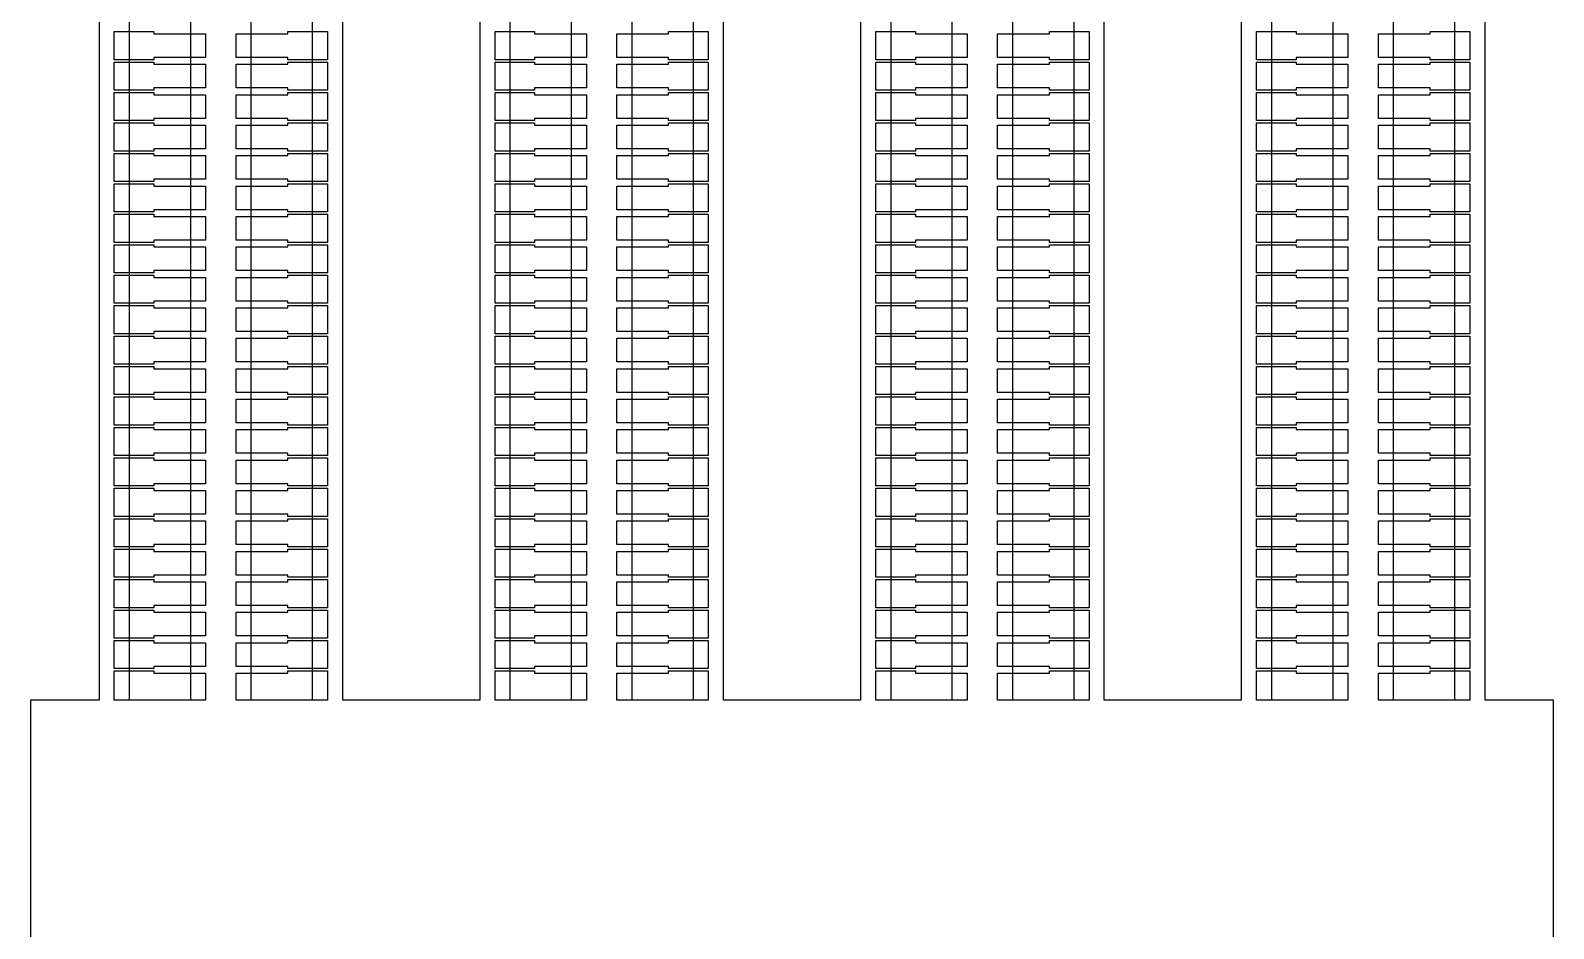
# Model space of a CAD drawing. Extents: x -38350 to 38650, y -35000 to 36000.
# Drawn here: x 30000 to 31000, y -1150 to -560 of the extents above; entities that cross this region are included whole.
import ezdxf

# ---------------------------------------------------------------- set-up
doc = ezdxf.new("R2010")
doc.units = 0
doc.header["$MEASUREMENT"] = 0
doc.layers.add('Layer1', color=10, linetype='Continuous')

msp = doc.modelspace()

# ---------------------------------------------------------------- linework, layer by layer
for p, q in [((30045, -19), (30045, -1000)), ((30205, -1000), (30205, -19)), ((30295, -19), (30295, -1000)), ((30455, -1000), (30455, -19)), ((30545, -19), (30545, -1000)), ((30705, -1000), (30705, -19)), ((30795, -19), (30795, -1000)), ((30955, -1000), (30955, -19)), ((30055, -579.25), (30055, -560.75)), ((30055, -560.75), (30081, -560.75)), ((30081, -560.75), (30081, -562.25)), ((30081, -562.25), (30115, -562.25)), ((30115, -562.25), (30115, -577.75)), ((30135, -577.75), (30135, -562.25)), ((30135, -562.25), (30169, -562.25)), ((30169, -562.25), (30169, -560.75)), ((30169, -560.75), (30195, -560.75)), ((30195, -560.75), (30195, -579.25)), ((30305, -579.25), (30305, -560.75)), ((30305, -560.75), (30331, -560.75)), ((30331, -560.75), (30331, -562.25)), ((30331, -562.25), (30365, -562.25)), ((30365, -562.25), (30365, -577.75)), ((30385, -577.75), (30385, -562.25)), ((30385, -562.25), (30419, -562.25)), ((30419, -562.25), (30419, -560.75)), ((30419, -560.75), (30445, -560.75)), ((30445, -560.75), (30445, -579.25)), ((30555, -579.25), (30555, -560.75)), ((30555, -560.75), (30581, -560.75)), ((30581, -560.75), (30581, -562.25)), ((30581, -562.25), (30615, -562.25)), ((30615, -562.25), (30615, -577.75)), ((30635, -577.75), (30635, -562.25)), ((30635, -562.25), (30669, -562.25)), ((30669, -562.25), (30669, -560.75)), ((30669, -560.75), (30695, -560.75)), ((30695, -560.75), (30695, -579.25)), ((30805, -579.25), (30805, -560.75)), ((30805, -560.75), (30831, -560.75)), ((30831, -560.75), (30831, -562.25)), ((30831, -562.25), (30865, -562.25)), ((30865, -562.25), (30865, -577.75)), ((30885, -577.75), (30885, -562.25)), ((30885, -562.25), (30919, -562.25)), ((30919, -562.25), (30919, -560.75)), ((30919, -560.75), (30945, -560.75)), ((30945, -560.75), (30945, -579.25)), ((30081, -579.25), (30055, -579.25)), ((30115, -577.75), (30081, -577.75)), ((30081, -577.75), (30081, -579.25)), ((30169, -577.75), (30135, -577.75)), ((30169, -579.25), (30169, -577.75)), ((30195, -579.25), (30169, -579.25)), ((30331, -579.25), (30305, -579.25)), ((30365, -577.75), (30331, -577.75)), ((30331, -577.75), (30331, -579.25)), ((30419, -577.75), (30385, -577.75)), ((30419, -579.25), (30419, -577.75)), ((30445, -579.25), (30419, -579.25)), ((30581, -579.25), (30555, -579.25)), ((30615, -577.75), (30581, -577.75)), ((30581, -577.75), (30581, -579.25)), ((30669, -577.75), (30635, -577.75)), ((30669, -579.25), (30669, -577.75)), ((30695, -579.25), (30669, -579.25)), ((30831, -579.25), (30805, -579.25)), ((30865, -577.75), (30831, -577.75)), ((30831, -577.75), (30831, -579.25)), ((30919, -577.75), (30885, -577.75)), ((30919, -579.25), (30919, -577.75)), ((30945, -579.25), (30919, -579.25)), ((30055, -599.25), (30055, -580.75)), ((30055, -580.75), (30081, -580.75)), ((30081, -580.75), (30081, -582.25)), ((30081, -582.25), (30115, -582.25)), ((30115, -582.25), (30115, -597.75)), ((30135, -597.75), (30135, -582.25)), ((30135, -582.25), (30169, -582.25)), ((30169, -582.25), (30169, -580.75)), ((30169, -580.75), (30195, -580.75)), ((30195, -580.75), (30195, -599.25)), ((30305, -599.25), (30305, -580.75)), ((30305, -580.75), (30331, -580.75)), ((30331, -580.75), (30331, -582.25)), ((30331, -582.25), (30365, -582.25)), ((30365, -582.25), (30365, -597.75)), ((30385, -597.75), (30385, -582.25)), ((30385, -582.25), (30419, -582.25)), ((30419, -582.25), (30419, -580.75)), ((30419, -580.75), (30445, -580.75)), ((30445, -580.75), (30445, -599.25)), ((30555, -599.25), (30555, -580.75)), ((30555, -580.75), (30581, -580.75)), ((30581, -580.75), (30581, -582.25)), ((30581, -582.25), (30615, -582.25)), ((30615, -582.25), (30615, -597.75)), ((30635, -597.75), (30635, -582.25)), ((30635, -582.25), (30669, -582.25)), ((30669, -582.25), (30669, -580.75)), ((30669, -580.75), (30695, -580.75)), ((30695, -580.75), (30695, -599.25)), ((30805, -599.25), (30805, -580.75)), ((30805, -580.75), (30831, -580.75)), ((30831, -580.75), (30831, -582.25)), ((30831, -582.25), (30865, -582.25)), ((30865, -582.25), (30865, -597.75)), ((30885, -597.75), (30885, -582.25)), ((30885, -582.25), (30919, -582.25)), ((30919, -582.25), (30919, -580.75)), ((30919, -580.75), (30945, -580.75)), ((30945, -580.75), (30945, -599.25)), ((30081, -599.25), (30055, -599.25)), ((30115, -597.75), (30081, -597.75)), ((30081, -597.75), (30081, -599.25)), ((30169, -597.75), (30135, -597.75)), ((30169, -599.25), (30169, -597.75)), ((30195, -599.25), (30169, -599.25)), ((30331, -599.25), (30305, -599.25)), ((30365, -597.75), (30331, -597.75)), ((30331, -597.75), (30331, -599.25)), ((30419, -597.75), (30385, -597.75)), ((30419, -599.25), (30419, -597.75)), ((30445, -599.25), (30419, -599.25)), ((30581, -599.25), (30555, -599.25)), ((30615, -597.75), (30581, -597.75)), ((30581, -597.75), (30581, -599.25)), ((30669, -597.75), (30635, -597.75)), ((30669, -599.25), (30669, -597.75)), ((30695, -599.25), (30669, -599.25)), ((30831, -599.25), (30805, -599.25)), ((30865, -597.75), (30831, -597.75)), ((30831, -597.75), (30831, -599.25)), ((30919, -597.75), (30885, -597.75)), ((30919, -599.25), (30919, -597.75)), ((30945, -599.25), (30919, -599.25)), ((30055, -619.25), (30055, -600.75)), ((30055, -600.75), (30081, -600.75)), ((30081, -600.75), (30081, -602.25)), ((30081, -602.25), (30115, -602.25)), ((30115, -602.25), (30115, -617.75)), ((30135, -617.75), (30135, -602.25)), ((30135, -602.25), (30169, -602.25)), ((30169, -602.25), (30169, -600.75)), ((30169, -600.75), (30195, -600.75)), ((30195, -600.75), (30195, -619.25)), ((30305, -619.25), (30305, -600.75)), ((30305, -600.75), (30331, -600.75)), ((30331, -600.75), (30331, -602.25)), ((30331, -602.25), (30365, -602.25)), ((30365, -602.25), (30365, -617.75)), ((30385, -617.75), (30385, -602.25)), ((30385, -602.25), (30419, -602.25)), ((30419, -602.25), (30419, -600.75)), ((30419, -600.75), (30445, -600.75)), ((30445, -600.75), (30445, -619.25)), ((30555, -619.25), (30555, -600.75)), ((30555, -600.75), (30581, -600.75)), ((30581, -600.75), (30581, -602.25)), ((30581, -602.25), (30615, -602.25)), ((30615, -602.25), (30615, -617.75)), ((30635, -617.75), (30635, -602.25)), ((30635, -602.25), (30669, -602.25)), ((30669, -602.25), (30669, -600.75)), ((30669, -600.75), (30695, -600.75)), ((30695, -600.75), (30695, -619.25)), ((30805, -619.25), (30805, -600.75)), ((30805, -600.75), (30831, -600.75)), ((30831, -600.75), (30831, -602.25)), ((30831, -602.25), (30865, -602.25)), ((30865, -602.25), (30865, -617.75)), ((30885, -617.75), (30885, -602.25)), ((30885, -602.25), (30919, -602.25)), ((30919, -602.25), (30919, -600.75)), ((30919, -600.75), (30945, -600.75)), ((30945, -600.75), (30945, -619.25)), ((30081, -619.25), (30055, -619.25)), ((30115, -617.75), (30081, -617.75)), ((30081, -617.75), (30081, -619.25)), ((30169, -617.75), (30135, -617.75)), ((30169, -619.25), (30169, -617.75)), ((30195, -619.25), (30169, -619.25)), ((30331, -619.25), (30305, -619.25)), ((30365, -617.75), (30331, -617.75)), ((30331, -617.75), (30331, -619.25)), ((30419, -617.75), (30385, -617.75)), ((30419, -619.25), (30419, -617.75)), ((30445, -619.25), (30419, -619.25)), ((30581, -619.25), (30555, -619.25)), ((30615, -617.75), (30581, -617.75)), ((30581, -617.75), (30581, -619.25)), ((30669, -617.75), (30635, -617.75)), ((30669, -619.25), (30669, -617.75)), ((30695, -619.25), (30669, -619.25)), ((30831, -619.25), (30805, -619.25)), ((30865, -617.75), (30831, -617.75)), ((30831, -617.75), (30831, -619.25)), ((30919, -617.75), (30885, -617.75)), ((30919, -619.25), (30919, -617.75)), ((30945, -619.25), (30919, -619.25)), ((30055, -639.25), (30055, -620.75)), ((30055, -620.75), (30081, -620.75)), ((30081, -620.75), (30081, -622.25)), ((30081, -622.25), (30115, -622.25)), ((30115, -622.25), (30115, -637.75)), ((30135, -637.75), (30135, -622.25)), ((30135, -622.25), (30169, -622.25)), ((30169, -622.25), (30169, -620.75)), ((30169, -620.75), (30195, -620.75)), ((30195, -620.75), (30195, -639.25)), ((30305, -639.25), (30305, -620.75)), ((30305, -620.75), (30331, -620.75)), ((30331, -620.75), (30331, -622.25)), ((30331, -622.25), (30365, -622.25)), ((30365, -622.25), (30365, -637.75)), ((30385, -637.75), (30385, -622.25)), ((30385, -622.25), (30419, -622.25)), ((30419, -622.25), (30419, -620.75)), ((30419, -620.75), (30445, -620.75)), ((30445, -620.75), (30445, -639.25)), ((30555, -639.25), (30555, -620.75)), ((30555, -620.75), (30581, -620.75)), ((30581, -620.75), (30581, -622.25)), ((30581, -622.25), (30615, -622.25)), ((30615, -622.25), (30615, -637.75)), ((30635, -637.75), (30635, -622.25)), ((30635, -622.25), (30669, -622.25)), ((30669, -622.25), (30669, -620.75)), ((30669, -620.75), (30695, -620.75)), ((30695, -620.75), (30695, -639.25)), ((30805, -639.25), (30805, -620.75)), ((30805, -620.75), (30831, -620.75)), ((30831, -620.75), (30831, -622.25)), ((30831, -622.25), (30865, -622.25)), ((30865, -622.25), (30865, -637.75)), ((30885, -637.75), (30885, -622.25)), ((30885, -622.25), (30919, -622.25)), ((30919, -622.25), (30919, -620.75)), ((30919, -620.75), (30945, -620.75)), ((30945, -620.75), (30945, -639.25)), ((30081, -639.25), (30055, -639.25)), ((30115, -637.75), (30081, -637.75)), ((30081, -637.75), (30081, -639.25)), ((30169, -637.75), (30135, -637.75)), ((30169, -639.25), (30169, -637.75)), ((30195, -639.25), (30169, -639.25)), ((30331, -639.25), (30305, -639.25)), ((30365, -637.75), (30331, -637.75)), ((30331, -637.75), (30331, -639.25)), ((30419, -637.75), (30385, -637.75)), ((30419, -639.25), (30419, -637.75)), ((30445, -639.25), (30419, -639.25)), ((30581, -639.25), (30555, -639.25)), ((30615, -637.75), (30581, -637.75)), ((30581, -637.75), (30581, -639.25)), ((30669, -637.75), (30635, -637.75)), ((30669, -639.25), (30669, -637.75)), ((30695, -639.25), (30669, -639.25)), ((30831, -639.25), (30805, -639.25)), ((30865, -637.75), (30831, -637.75)), ((30831, -637.75), (30831, -639.25)), ((30919, -637.75), (30885, -637.75)), ((30919, -639.25), (30919, -637.75)), ((30945, -639.25), (30919, -639.25)), ((30055, -659.25), (30055, -640.75)), ((30055, -640.75), (30081, -640.75)), ((30081, -640.75), (30081, -642.25)), ((30081, -642.25), (30115, -642.25)), ((30115, -642.25), (30115, -657.75)), ((30135, -657.75), (30135, -642.25)), ((30135, -642.25), (30169, -642.25)), ((30169, -642.25), (30169, -640.75)), ((30169, -640.75), (30195, -640.75)), ((30195, -640.75), (30195, -659.25)), ((30305, -659.25), (30305, -640.75)), ((30305, -640.75), (30331, -640.75)), ((30331, -640.75), (30331, -642.25)), ((30331, -642.25), (30365, -642.25)), ((30365, -642.25), (30365, -657.75)), ((30385, -657.75), (30385, -642.25)), ((30385, -642.25), (30419, -642.25)), ((30419, -642.25), (30419, -640.75)), ((30419, -640.75), (30445, -640.75)), ((30445, -640.75), (30445, -659.25)), ((30555, -659.25), (30555, -640.75)), ((30555, -640.75), (30581, -640.75)), ((30581, -640.75), (30581, -642.25)), ((30581, -642.25), (30615, -642.25)), ((30615, -642.25), (30615, -657.75)), ((30635, -657.75), (30635, -642.25)), ((30635, -642.25), (30669, -642.25)), ((30669, -642.25), (30669, -640.75)), ((30669, -640.75), (30695, -640.75)), ((30695, -640.75), (30695, -659.25)), ((30805, -659.25), (30805, -640.75)), ((30805, -640.75), (30831, -640.75)), ((30831, -640.75), (30831, -642.25)), ((30831, -642.25), (30865, -642.25)), ((30865, -642.25), (30865, -657.75)), ((30885, -657.75), (30885, -642.25)), ((30885, -642.25), (30919, -642.25)), ((30919, -642.25), (30919, -640.75)), ((30919, -640.75), (30945, -640.75)), ((30945, -640.75), (30945, -659.25)), ((30081, -659.25), (30055, -659.25)), ((30115, -657.75), (30081, -657.75)), ((30081, -657.75), (30081, -659.25)), ((30169, -657.75), (30135, -657.75)), ((30169, -659.25), (30169, -657.75)), ((30195, -659.25), (30169, -659.25)), ((30331, -659.25), (30305, -659.25)), ((30365, -657.75), (30331, -657.75)), ((30331, -657.75), (30331, -659.25)), ((30419, -657.75), (30385, -657.75)), ((30419, -659.25), (30419, -657.75)), ((30445, -659.25), (30419, -659.25)), ((30581, -659.25), (30555, -659.25)), ((30615, -657.75), (30581, -657.75)), ((30581, -657.75), (30581, -659.25)), ((30669, -657.75), (30635, -657.75)), ((30669, -659.25), (30669, -657.75)), ((30695, -659.25), (30669, -659.25)), ((30831, -659.25), (30805, -659.25)), ((30865, -657.75), (30831, -657.75)), ((30831, -657.75), (30831, -659.25)), ((30919, -657.75), (30885, -657.75)), ((30919, -659.25), (30919, -657.75)), ((30945, -659.25), (30919, -659.25)), ((30055, -679.25), (30055, -660.75)), ((30055, -660.75), (30081, -660.75)), ((30081, -660.75), (30081, -662.25)), ((30081, -662.25), (30115, -662.25)), ((30115, -662.25), (30115, -677.75)), ((30135, -677.75), (30135, -662.25)), ((30135, -662.25), (30169, -662.25)), ((30169, -662.25), (30169, -660.75)), ((30169, -660.75), (30195, -660.75)), ((30195, -660.75), (30195, -679.25)), ((30305, -679.25), (30305, -660.75)), ((30305, -660.75), (30331, -660.75)), ((30331, -660.75), (30331, -662.25)), ((30331, -662.25), (30365, -662.25)), ((30365, -662.25), (30365, -677.75)), ((30385, -677.75), (30385, -662.25)), ((30385, -662.25), (30419, -662.25)), ((30419, -662.25), (30419, -660.75)), ((30419, -660.75), (30445, -660.75)), ((30445, -660.75), (30445, -679.25)), ((30555, -679.25), (30555, -660.75)), ((30555, -660.75), (30581, -660.75)), ((30581, -660.75), (30581, -662.25)), ((30581, -662.25), (30615, -662.25)), ((30615, -662.25), (30615, -677.75)), ((30635, -677.75), (30635, -662.25)), ((30635, -662.25), (30669, -662.25)), ((30669, -662.25), (30669, -660.75)), ((30669, -660.75), (30695, -660.75)), ((30695, -660.75), (30695, -679.25)), ((30805, -679.25), (30805, -660.75)), ((30805, -660.75), (30831, -660.75)), ((30831, -660.75), (30831, -662.25)), ((30831, -662.25), (30865, -662.25)), ((30865, -662.25), (30865, -677.75)), ((30885, -677.75), (30885, -662.25)), ((30885, -662.25), (30919, -662.25)), ((30919, -662.25), (30919, -660.75)), ((30919, -660.75), (30945, -660.75)), ((30945, -660.75), (30945, -679.25)), ((30081, -679.25), (30055, -679.25)), ((30115, -677.75), (30081, -677.75)), ((30081, -677.75), (30081, -679.25)), ((30169, -677.75), (30135, -677.75)), ((30169, -679.25), (30169, -677.75)), ((30195, -679.25), (30169, -679.25)), ((30331, -679.25), (30305, -679.25)), ((30365, -677.75), (30331, -677.75)), ((30331, -677.75), (30331, -679.25)), ((30419, -677.75), (30385, -677.75)), ((30419, -679.25), (30419, -677.75)), ((30445, -679.25), (30419, -679.25)), ((30581, -679.25), (30555, -679.25)), ((30615, -677.75), (30581, -677.75)), ((30581, -677.75), (30581, -679.25)), ((30669, -677.75), (30635, -677.75)), ((30669, -679.25), (30669, -677.75)), ((30695, -679.25), (30669, -679.25)), ((30831, -679.25), (30805, -679.25)), ((30865, -677.75), (30831, -677.75)), ((30831, -677.75), (30831, -679.25)), ((30919, -677.75), (30885, -677.75)), ((30919, -679.25), (30919, -677.75)), ((30945, -679.25), (30919, -679.25)), ((30055, -699.25), (30055, -680.75)), ((30055, -680.75), (30081, -680.75)), ((30081, -680.75), (30081, -682.25)), ((30081, -682.25), (30115, -682.25)), ((30115, -682.25), (30115, -697.75)), ((30135, -697.75), (30135, -682.25)), ((30135, -682.25), (30169, -682.25)), ((30169, -682.25), (30169, -680.75)), ((30169, -680.75), (30195, -680.75)), ((30195, -680.75), (30195, -699.25)), ((30305, -699.25), (30305, -680.75)), ((30305, -680.75), (30331, -680.75)), ((30331, -680.75), (30331, -682.25)), ((30331, -682.25), (30365, -682.25)), ((30365, -682.25), (30365, -697.75)), ((30385, -697.75), (30385, -682.25)), ((30385, -682.25), (30419, -682.25)), ((30419, -682.25), (30419, -680.75)), ((30419, -680.75), (30445, -680.75)), ((30445, -680.75), (30445, -699.25)), ((30555, -699.25), (30555, -680.75)), ((30555, -680.75), (30581, -680.75)), ((30581, -680.75), (30581, -682.25)), ((30581, -682.25), (30615, -682.25)), ((30615, -682.25), (30615, -697.75)), ((30635, -697.75), (30635, -682.25)), ((30635, -682.25), (30669, -682.25)), ((30669, -682.25), (30669, -680.75)), ((30669, -680.75), (30695, -680.75)), ((30695, -680.75), (30695, -699.25)), ((30805, -699.25), (30805, -680.75)), ((30805, -680.75), (30831, -680.75)), ((30831, -680.75), (30831, -682.25)), ((30831, -682.25), (30865, -682.25)), ((30865, -682.25), (30865, -697.75)), ((30885, -697.75), (30885, -682.25)), ((30885, -682.25), (30919, -682.25)), ((30919, -682.25), (30919, -680.75)), ((30919, -680.75), (30945, -680.75)), ((30945, -680.75), (30945, -699.25)), ((30081, -699.25), (30055, -699.25)), ((30115, -697.75), (30081, -697.75)), ((30081, -697.75), (30081, -699.25)), ((30169, -697.75), (30135, -697.75)), ((30169, -699.25), (30169, -697.75)), ((30195, -699.25), (30169, -699.25)), ((30331, -699.25), (30305, -699.25)), ((30365, -697.75), (30331, -697.75)), ((30331, -697.75), (30331, -699.25)), ((30419, -697.75), (30385, -697.75)), ((30419, -699.25), (30419, -697.75)), ((30445, -699.25), (30419, -699.25)), ((30581, -699.25), (30555, -699.25)), ((30615, -697.75), (30581, -697.75)), ((30581, -697.75), (30581, -699.25)), ((30669, -697.75), (30635, -697.75)), ((30669, -699.25), (30669, -697.75)), ((30695, -699.25), (30669, -699.25)), ((30831, -699.25), (30805, -699.25)), ((30865, -697.75), (30831, -697.75)), ((30831, -697.75), (30831, -699.25)), ((30919, -697.75), (30885, -697.75)), ((30919, -699.25), (30919, -697.75)), ((30945, -699.25), (30919, -699.25)), ((30055, -719.25), (30055, -700.75)), ((30055, -700.75), (30081, -700.75)), ((30081, -700.75), (30081, -702.25)), ((30081, -702.25), (30115, -702.25)), ((30115, -702.25), (30115, -717.75)), ((30135, -717.75), (30135, -702.25)), ((30135, -702.25), (30169, -702.25)), ((30169, -702.25), (30169, -700.75)), ((30169, -700.75), (30195, -700.75)), ((30195, -700.75), (30195, -719.25)), ((30305, -719.25), (30305, -700.75)), ((30305, -700.75), (30331, -700.75)), ((30331, -700.75), (30331, -702.25)), ((30331, -702.25), (30365, -702.25)), ((30365, -702.25), (30365, -717.75)), ((30385, -717.75), (30385, -702.25)), ((30385, -702.25), (30419, -702.25)), ((30419, -702.25), (30419, -700.75)), ((30419, -700.75), (30445, -700.75)), ((30445, -700.75), (30445, -719.25)), ((30555, -719.25), (30555, -700.75)), ((30555, -700.75), (30581, -700.75)), ((30581, -700.75), (30581, -702.25)), ((30581, -702.25), (30615, -702.25)), ((30615, -702.25), (30615, -717.75)), ((30635, -717.75), (30635, -702.25)), ((30635, -702.25), (30669, -702.25)), ((30669, -702.25), (30669, -700.75)), ((30669, -700.75), (30695, -700.75)), ((30695, -700.75), (30695, -719.25)), ((30805, -719.25), (30805, -700.75)), ((30805, -700.75), (30831, -700.75)), ((30831, -700.75), (30831, -702.25)), ((30831, -702.25), (30865, -702.25)), ((30865, -702.25), (30865, -717.75)), ((30885, -717.75), (30885, -702.25)), ((30885, -702.25), (30919, -702.25)), ((30919, -702.25), (30919, -700.75)), ((30919, -700.75), (30945, -700.75)), ((30945, -700.75), (30945, -719.25)), ((30081, -719.25), (30055, -719.25)), ((30115, -717.75), (30081, -717.75)), ((30081, -717.75), (30081, -719.25)), ((30169, -717.75), (30135, -717.75)), ((30169, -719.25), (30169, -717.75)), ((30195, -719.25), (30169, -719.25)), ((30331, -719.25), (30305, -719.25)), ((30365, -717.75), (30331, -717.75)), ((30331, -717.75), (30331, -719.25)), ((30419, -717.75), (30385, -717.75)), ((30419, -719.25), (30419, -717.75)), ((30445, -719.25), (30419, -719.25)), ((30581, -719.25), (30555, -719.25)), ((30615, -717.75), (30581, -717.75)), ((30581, -717.75), (30581, -719.25)), ((30669, -717.75), (30635, -717.75)), ((30669, -719.25), (30669, -717.75)), ((30695, -719.25), (30669, -719.25)), ((30831, -719.25), (30805, -719.25)), ((30865, -717.75), (30831, -717.75)), ((30831, -717.75), (30831, -719.25)), ((30919, -717.75), (30885, -717.75)), ((30919, -719.25), (30919, -717.75)), ((30945, -719.25), (30919, -719.25)), ((30055, -739.25), (30055, -720.75)), ((30055, -720.75), (30081, -720.75)), ((30081, -720.75), (30081, -722.25)), ((30081, -722.25), (30115, -722.25)), ((30115, -722.25), (30115, -737.75)), ((30135, -737.75), (30135, -722.25)), ((30135, -722.25), (30169, -722.25)), ((30169, -722.25), (30169, -720.75)), ((30169, -720.75), (30195, -720.75)), ((30195, -720.75), (30195, -739.25)), ((30305, -739.25), (30305, -720.75)), ((30305, -720.75), (30331, -720.75)), ((30331, -720.75), (30331, -722.25)), ((30331, -722.25), (30365, -722.25)), ((30365, -722.25), (30365, -737.75)), ((30385, -737.75), (30385, -722.25)), ((30385, -722.25), (30419, -722.25)), ((30419, -722.25), (30419, -720.75)), ((30419, -720.75), (30445, -720.75)), ((30445, -720.75), (30445, -739.25)), ((30555, -739.25), (30555, -720.75)), ((30555, -720.75), (30581, -720.75)), ((30581, -720.75), (30581, -722.25)), ((30581, -722.25), (30615, -722.25)), ((30615, -722.25), (30615, -737.75)), ((30635, -737.75), (30635, -722.25)), ((30635, -722.25), (30669, -722.25)), ((30669, -722.25), (30669, -720.75)), ((30669, -720.75), (30695, -720.75)), ((30695, -720.75), (30695, -739.25)), ((30805, -739.25), (30805, -720.75)), ((30805, -720.75), (30831, -720.75)), ((30831, -720.75), (30831, -722.25)), ((30831, -722.25), (30865, -722.25)), ((30865, -722.25), (30865, -737.75)), ((30885, -737.75), (30885, -722.25)), ((30885, -722.25), (30919, -722.25)), ((30919, -722.25), (30919, -720.75)), ((30919, -720.75), (30945, -720.75)), ((30945, -720.75), (30945, -739.25)), ((30081, -739.25), (30055, -739.25)), ((30115, -737.75), (30081, -737.75)), ((30081, -737.75), (30081, -739.25)), ((30169, -737.75), (30135, -737.75)), ((30169, -739.25), (30169, -737.75)), ((30195, -739.25), (30169, -739.25)), ((30331, -739.25), (30305, -739.25)), ((30365, -737.75), (30331, -737.75)), ((30331, -737.75), (30331, -739.25)), ((30419, -737.75), (30385, -737.75)), ((30419, -739.25), (30419, -737.75)), ((30445, -739.25), (30419, -739.25)), ((30581, -739.25), (30555, -739.25)), ((30615, -737.75), (30581, -737.75)), ((30581, -737.75), (30581, -739.25)), ((30669, -737.75), (30635, -737.75)), ((30669, -739.25), (30669, -737.75)), ((30695, -739.25), (30669, -739.25)), ((30831, -739.25), (30805, -739.25)), ((30865, -737.75), (30831, -737.75)), ((30831, -737.75), (30831, -739.25)), ((30919, -737.75), (30885, -737.75)), ((30919, -739.25), (30919, -737.75)), ((30945, -739.25), (30919, -739.25)), ((30055, -759.25), (30055, -740.75)), ((30055, -740.75), (30081, -740.75)), ((30081, -740.75), (30081, -742.25)), ((30081, -742.25), (30115, -742.25)), ((30115, -742.25), (30115, -757.75)), ((30135, -757.75), (30135, -742.25)), ((30135, -742.25), (30169, -742.25)), ((30169, -742.25), (30169, -740.75)), ((30169, -740.75), (30195, -740.75)), ((30195, -740.75), (30195, -759.25)), ((30305, -759.25), (30305, -740.75)), ((30305, -740.75), (30331, -740.75)), ((30331, -740.75), (30331, -742.25)), ((30331, -742.25), (30365, -742.25)), ((30365, -742.25), (30365, -757.75)), ((30385, -757.75), (30385, -742.25)), ((30385, -742.25), (30419, -742.25)), ((30419, -742.25), (30419, -740.75)), ((30419, -740.75), (30445, -740.75)), ((30445, -740.75), (30445, -759.25)), ((30555, -759.25), (30555, -740.75)), ((30555, -740.75), (30581, -740.75)), ((30581, -740.75), (30581, -742.25)), ((30581, -742.25), (30615, -742.25)), ((30615, -742.25), (30615, -757.75)), ((30635, -757.75), (30635, -742.25)), ((30635, -742.25), (30669, -742.25)), ((30669, -742.25), (30669, -740.75)), ((30669, -740.75), (30695, -740.75)), ((30695, -740.75), (30695, -759.25)), ((30805, -759.25), (30805, -740.75)), ((30805, -740.75), (30831, -740.75)), ((30831, -740.75), (30831, -742.25)), ((30831, -742.25), (30865, -742.25)), ((30865, -742.25), (30865, -757.75)), ((30885, -757.75), (30885, -742.25)), ((30885, -742.25), (30919, -742.25)), ((30919, -742.25), (30919, -740.75)), ((30919, -740.75), (30945, -740.75)), ((30945, -740.75), (30945, -759.25)), ((30081, -759.25), (30055, -759.25)), ((30115, -757.75), (30081, -757.75)), ((30081, -757.75), (30081, -759.25)), ((30169, -757.75), (30135, -757.75)), ((30169, -759.25), (30169, -757.75)), ((30195, -759.25), (30169, -759.25)), ((30331, -759.25), (30305, -759.25)), ((30365, -757.75), (30331, -757.75)), ((30331, -757.75), (30331, -759.25)), ((30419, -757.75), (30385, -757.75)), ((30419, -759.25), (30419, -757.75)), ((30445, -759.25), (30419, -759.25)), ((30581, -759.25), (30555, -759.25)), ((30615, -757.75), (30581, -757.75)), ((30581, -757.75), (30581, -759.25)), ((30669, -757.75), (30635, -757.75)), ((30669, -759.25), (30669, -757.75)), ((30695, -759.25), (30669, -759.25)), ((30831, -759.25), (30805, -759.25)), ((30865, -757.75), (30831, -757.75)), ((30831, -757.75), (30831, -759.25)), ((30919, -757.75), (30885, -757.75)), ((30919, -759.25), (30919, -757.75)), ((30945, -759.25), (30919, -759.25)), ((30055, -779.25), (30055, -760.75)), ((30055, -760.75), (30081, -760.75)), ((30081, -760.75), (30081, -762.25)), ((30081, -762.25), (30115, -762.25)), ((30115, -762.25), (30115, -777.75)), ((30135, -777.75), (30135, -762.25)), ((30135, -762.25), (30169, -762.25)), ((30169, -762.25), (30169, -760.75)), ((30169, -760.75), (30195, -760.75)), ((30195, -760.75), (30195, -779.25)), ((30305, -779.25), (30305, -760.75)), ((30305, -760.75), (30331, -760.75)), ((30331, -760.75), (30331, -762.25)), ((30331, -762.25), (30365, -762.25)), ((30365, -762.25), (30365, -777.75)), ((30385, -777.75), (30385, -762.25)), ((30385, -762.25), (30419, -762.25)), ((30419, -762.25), (30419, -760.75)), ((30419, -760.75), (30445, -760.75)), ((30445, -760.75), (30445, -779.25)), ((30555, -779.25), (30555, -760.75)), ((30555, -760.75), (30581, -760.75)), ((30581, -760.75), (30581, -762.25)), ((30581, -762.25), (30615, -762.25)), ((30615, -762.25), (30615, -777.75)), ((30635, -777.75), (30635, -762.25)), ((30635, -762.25), (30669, -762.25)), ((30669, -762.25), (30669, -760.75)), ((30669, -760.75), (30695, -760.75)), ((30695, -760.75), (30695, -779.25)), ((30805, -779.25), (30805, -760.75)), ((30805, -760.75), (30831, -760.75)), ((30831, -760.75), (30831, -762.25)), ((30831, -762.25), (30865, -762.25)), ((30865, -762.25), (30865, -777.75)), ((30885, -777.75), (30885, -762.25)), ((30885, -762.25), (30919, -762.25)), ((30919, -762.25), (30919, -760.75)), ((30919, -760.75), (30945, -760.75)), ((30945, -760.75), (30945, -779.25)), ((30081, -779.25), (30055, -779.25)), ((30115, -777.75), (30081, -777.75)), ((30081, -777.75), (30081, -779.25)), ((30169, -777.75), (30135, -777.75)), ((30169, -779.25), (30169, -777.75)), ((30195, -779.25), (30169, -779.25)), ((30331, -779.25), (30305, -779.25)), ((30365, -777.75), (30331, -777.75)), ((30331, -777.75), (30331, -779.25)), ((30419, -777.75), (30385, -777.75)), ((30419, -779.25), (30419, -777.75)), ((30445, -779.25), (30419, -779.25)), ((30581, -779.25), (30555, -779.25)), ((30615, -777.75), (30581, -777.75)), ((30581, -777.75), (30581, -779.25)), ((30669, -777.75), (30635, -777.75)), ((30669, -779.25), (30669, -777.75)), ((30695, -779.25), (30669, -779.25)), ((30831, -779.25), (30805, -779.25)), ((30865, -777.75), (30831, -777.75)), ((30831, -777.75), (30831, -779.25)), ((30919, -777.75), (30885, -777.75)), ((30919, -779.25), (30919, -777.75)), ((30945, -779.25), (30919, -779.25)), ((30055, -799.25), (30055, -780.75)), ((30055, -780.75), (30081, -780.75)), ((30081, -780.75), (30081, -782.25)), ((30081, -782.25), (30115, -782.25)), ((30115, -782.25), (30115, -797.75)), ((30135, -797.75), (30135, -782.25)), ((30135, -782.25), (30169, -782.25)), ((30169, -782.25), (30169, -780.75)), ((30169, -780.75), (30195, -780.75)), ((30195, -780.75), (30195, -799.25)), ((30305, -799.25), (30305, -780.75)), ((30305, -780.75), (30331, -780.75)), ((30331, -780.75), (30331, -782.25)), ((30331, -782.25), (30365, -782.25)), ((30365, -782.25), (30365, -797.75)), ((30385, -797.75), (30385, -782.25)), ((30385, -782.25), (30419, -782.25)), ((30419, -782.25), (30419, -780.75)), ((30419, -780.75), (30445, -780.75)), ((30445, -780.75), (30445, -799.25)), ((30555, -799.25), (30555, -780.75)), ((30555, -780.75), (30581, -780.75)), ((30581, -780.75), (30581, -782.25)), ((30581, -782.25), (30615, -782.25)), ((30615, -782.25), (30615, -797.75)), ((30635, -797.75), (30635, -782.25)), ((30635, -782.25), (30669, -782.25)), ((30669, -782.25), (30669, -780.75)), ((30669, -780.75), (30695, -780.75)), ((30695, -780.75), (30695, -799.25)), ((30805, -799.25), (30805, -780.75)), ((30805, -780.75), (30831, -780.75)), ((30831, -780.75), (30831, -782.25)), ((30831, -782.25), (30865, -782.25)), ((30865, -782.25), (30865, -797.75)), ((30885, -797.75), (30885, -782.25)), ((30885, -782.25), (30919, -782.25)), ((30919, -782.25), (30919, -780.75)), ((30919, -780.75), (30945, -780.75)), ((30945, -780.75), (30945, -799.25)), ((30081, -799.25), (30055, -799.25)), ((30115, -797.75), (30081, -797.75)), ((30081, -797.75), (30081, -799.25)), ((30169, -797.75), (30135, -797.75)), ((30169, -799.25), (30169, -797.75)), ((30195, -799.25), (30169, -799.25)), ((30331, -799.25), (30305, -799.25)), ((30365, -797.75), (30331, -797.75)), ((30331, -797.75), (30331, -799.25)), ((30419, -797.75), (30385, -797.75)), ((30419, -799.25), (30419, -797.75)), ((30445, -799.25), (30419, -799.25)), ((30581, -799.25), (30555, -799.25)), ((30615, -797.75), (30581, -797.75)), ((30581, -797.75), (30581, -799.25)), ((30669, -797.75), (30635, -797.75)), ((30669, -799.25), (30669, -797.75)), ((30695, -799.25), (30669, -799.25)), ((30831, -799.25), (30805, -799.25)), ((30865, -797.75), (30831, -797.75)), ((30831, -797.75), (30831, -799.25)), ((30919, -797.75), (30885, -797.75)), ((30919, -799.25), (30919, -797.75)), ((30945, -799.25), (30919, -799.25)), ((30055, -819.25), (30055, -800.75)), ((30055, -800.75), (30081, -800.75)), ((30081, -800.75), (30081, -802.25)), ((30081, -802.25), (30115, -802.25)), ((30115, -802.25), (30115, -817.75)), ((30135, -817.75), (30135, -802.25)), ((30135, -802.25), (30169, -802.25)), ((30169, -802.25), (30169, -800.75)), ((30169, -800.75), (30195, -800.75)), ((30195, -800.75), (30195, -819.25)), ((30305, -819.25), (30305, -800.75)), ((30305, -800.75), (30331, -800.75)), ((30331, -800.75), (30331, -802.25)), ((30331, -802.25), (30365, -802.25)), ((30365, -802.25), (30365, -817.75)), ((30385, -817.75), (30385, -802.25)), ((30385, -802.25), (30419, -802.25)), ((30419, -802.25), (30419, -800.75)), ((30419, -800.75), (30445, -800.75)), ((30445, -800.75), (30445, -819.25)), ((30555, -819.25), (30555, -800.75)), ((30555, -800.75), (30581, -800.75)), ((30581, -800.75), (30581, -802.25)), ((30581, -802.25), (30615, -802.25)), ((30615, -802.25), (30615, -817.75)), ((30635, -817.75), (30635, -802.25)), ((30635, -802.25), (30669, -802.25)), ((30669, -802.25), (30669, -800.75)), ((30669, -800.75), (30695, -800.75)), ((30695, -800.75), (30695, -819.25)), ((30805, -819.25), (30805, -800.75)), ((30805, -800.75), (30831, -800.75)), ((30831, -800.75), (30831, -802.25)), ((30831, -802.25), (30865, -802.25)), ((30865, -802.25), (30865, -817.75)), ((30885, -817.75), (30885, -802.25)), ((30885, -802.25), (30919, -802.25)), ((30919, -802.25), (30919, -800.75)), ((30919, -800.75), (30945, -800.75)), ((30945, -800.75), (30945, -819.25)), ((30081, -819.25), (30055, -819.25)), ((30115, -817.75), (30081, -817.75)), ((30081, -817.75), (30081, -819.25)), ((30169, -817.75), (30135, -817.75)), ((30169, -819.25), (30169, -817.75)), ((30195, -819.25), (30169, -819.25)), ((30331, -819.25), (30305, -819.25)), ((30365, -817.75), (30331, -817.75)), ((30331, -817.75), (30331, -819.25)), ((30419, -817.75), (30385, -817.75)), ((30419, -819.25), (30419, -817.75)), ((30445, -819.25), (30419, -819.25)), ((30581, -819.25), (30555, -819.25)), ((30615, -817.75), (30581, -817.75)), ((30581, -817.75), (30581, -819.25)), ((30669, -817.75), (30635, -817.75)), ((30669, -819.25), (30669, -817.75)), ((30695, -819.25), (30669, -819.25)), ((30831, -819.25), (30805, -819.25)), ((30865, -817.75), (30831, -817.75)), ((30831, -817.75), (30831, -819.25)), ((30919, -817.75), (30885, -817.75)), ((30919, -819.25), (30919, -817.75)), ((30945, -819.25), (30919, -819.25)), ((30055, -839.25), (30055, -820.75)), ((30055, -820.75), (30081, -820.75)), ((30081, -820.75), (30081, -822.25)), ((30081, -822.25), (30115, -822.25)), ((30115, -822.25), (30115, -837.75)), ((30135, -837.75), (30135, -822.25)), ((30135, -822.25), (30169, -822.25)), ((30169, -822.25), (30169, -820.75)), ((30169, -820.75), (30195, -820.75)), ((30195, -820.75), (30195, -839.25)), ((30305, -839.25), (30305, -820.75)), ((30305, -820.75), (30331, -820.75)), ((30331, -820.75), (30331, -822.25)), ((30331, -822.25), (30365, -822.25)), ((30365, -822.25), (30365, -837.75)), ((30385, -837.75), (30385, -822.25)), ((30385, -822.25), (30419, -822.25)), ((30419, -822.25), (30419, -820.75)), ((30419, -820.75), (30445, -820.75)), ((30445, -820.75), (30445, -839.25)), ((30555, -839.25), (30555, -820.75)), ((30555, -820.75), (30581, -820.75)), ((30581, -820.75), (30581, -822.25)), ((30581, -822.25), (30615, -822.25)), ((30615, -822.25), (30615, -837.75)), ((30635, -837.75), (30635, -822.25)), ((30635, -822.25), (30669, -822.25)), ((30669, -822.25), (30669, -820.75)), ((30669, -820.75), (30695, -820.75)), ((30695, -820.75), (30695, -839.25)), ((30805, -839.25), (30805, -820.75)), ((30805, -820.75), (30831, -820.75)), ((30831, -820.75), (30831, -822.25)), ((30831, -822.25), (30865, -822.25)), ((30865, -822.25), (30865, -837.75)), ((30885, -837.75), (30885, -822.25)), ((30885, -822.25), (30919, -822.25)), ((30919, -822.25), (30919, -820.75)), ((30919, -820.75), (30945, -820.75)), ((30945, -820.75), (30945, -839.25)), ((30081, -839.25), (30055, -839.25)), ((30115, -837.75), (30081, -837.75)), ((30081, -837.75), (30081, -839.25)), ((30169, -837.75), (30135, -837.75)), ((30169, -839.25), (30169, -837.75)), ((30195, -839.25), (30169, -839.25)), ((30331, -839.25), (30305, -839.25)), ((30365, -837.75), (30331, -837.75)), ((30331, -837.75), (30331, -839.25)), ((30419, -837.75), (30385, -837.75)), ((30419, -839.25), (30419, -837.75)), ((30445, -839.25), (30419, -839.25)), ((30581, -839.25), (30555, -839.25)), ((30615, -837.75), (30581, -837.75)), ((30581, -837.75), (30581, -839.25)), ((30669, -837.75), (30635, -837.75)), ((30669, -839.25), (30669, -837.75)), ((30695, -839.25), (30669, -839.25)), ((30831, -839.25), (30805, -839.25)), ((30865, -837.75), (30831, -837.75)), ((30831, -837.75), (30831, -839.25)), ((30919, -837.75), (30885, -837.75)), ((30919, -839.25), (30919, -837.75)), ((30945, -839.25), (30919, -839.25)), ((30055, -859.25), (30055, -840.75)), ((30055, -840.75), (30081, -840.75)), ((30081, -840.75), (30081, -842.25)), ((30081, -842.25), (30115, -842.25)), ((30115, -842.25), (30115, -857.75)), ((30135, -857.75), (30135, -842.25)), ((30135, -842.25), (30169, -842.25)), ((30169, -842.25), (30169, -840.75)), ((30169, -840.75), (30195, -840.75)), ((30195, -840.75), (30195, -859.25)), ((30305, -859.25), (30305, -840.75)), ((30305, -840.75), (30331, -840.75)), ((30331, -840.75), (30331, -842.25)), ((30331, -842.25), (30365, -842.25)), ((30365, -842.25), (30365, -857.75)), ((30385, -857.75), (30385, -842.25)), ((30385, -842.25), (30419, -842.25)), ((30419, -842.25), (30419, -840.75)), ((30419, -840.75), (30445, -840.75)), ((30445, -840.75), (30445, -859.25)), ((30555, -859.25), (30555, -840.75)), ((30555, -840.75), (30581, -840.75)), ((30581, -840.75), (30581, -842.25)), ((30581, -842.25), (30615, -842.25)), ((30615, -842.25), (30615, -857.75)), ((30635, -857.75), (30635, -842.25)), ((30635, -842.25), (30669, -842.25)), ((30669, -842.25), (30669, -840.75)), ((30669, -840.75), (30695, -840.75)), ((30695, -840.75), (30695, -859.25)), ((30805, -859.25), (30805, -840.75)), ((30805, -840.75), (30831, -840.75)), ((30831, -840.75), (30831, -842.25)), ((30831, -842.25), (30865, -842.25)), ((30865, -842.25), (30865, -857.75)), ((30885, -857.75), (30885, -842.25)), ((30885, -842.25), (30919, -842.25)), ((30919, -842.25), (30919, -840.75)), ((30919, -840.75), (30945, -840.75)), ((30945, -840.75), (30945, -859.25)), ((30081, -859.25), (30055, -859.25)), ((30115, -857.75), (30081, -857.75)), ((30081, -857.75), (30081, -859.25)), ((30169, -857.75), (30135, -857.75)), ((30169, -859.25), (30169, -857.75)), ((30195, -859.25), (30169, -859.25)), ((30331, -859.25), (30305, -859.25)), ((30365, -857.75), (30331, -857.75)), ((30331, -857.75), (30331, -859.25)), ((30419, -857.75), (30385, -857.75)), ((30419, -859.25), (30419, -857.75)), ((30445, -859.25), (30419, -859.25)), ((30581, -859.25), (30555, -859.25)), ((30615, -857.75), (30581, -857.75)), ((30581, -857.75), (30581, -859.25)), ((30669, -857.75), (30635, -857.75)), ((30669, -859.25), (30669, -857.75)), ((30695, -859.25), (30669, -859.25)), ((30831, -859.25), (30805, -859.25)), ((30865, -857.75), (30831, -857.75)), ((30831, -857.75), (30831, -859.25)), ((30919, -857.75), (30885, -857.75)), ((30919, -859.25), (30919, -857.75)), ((30945, -859.25), (30919, -859.25)), ((30055, -879.25), (30055, -860.75)), ((30055, -860.75), (30081, -860.75)), ((30081, -860.75), (30081, -862.25)), ((30081, -862.25), (30115, -862.25)), ((30115, -862.25), (30115, -877.75)), ((30135, -877.75), (30135, -862.25)), ((30135, -862.25), (30169, -862.25)), ((30169, -862.25), (30169, -860.75)), ((30169, -860.75), (30195, -860.75)), ((30195, -860.75), (30195, -879.25)), ((30305, -879.25), (30305, -860.75)), ((30305, -860.75), (30331, -860.75)), ((30331, -860.75), (30331, -862.25)), ((30331, -862.25), (30365, -862.25)), ((30365, -862.25), (30365, -877.75)), ((30385, -877.75), (30385, -862.25)), ((30385, -862.25), (30419, -862.25)), ((30419, -862.25), (30419, -860.75)), ((30419, -860.75), (30445, -860.75)), ((30445, -860.75), (30445, -879.25)), ((30555, -879.25), (30555, -860.75)), ((30555, -860.75), (30581, -860.75)), ((30581, -860.75), (30581, -862.25)), ((30581, -862.25), (30615, -862.25)), ((30615, -862.25), (30615, -877.75)), ((30635, -877.75), (30635, -862.25)), ((30635, -862.25), (30669, -862.25)), ((30669, -862.25), (30669, -860.75)), ((30669, -860.75), (30695, -860.75)), ((30695, -860.75), (30695, -879.25)), ((30805, -879.25), (30805, -860.75)), ((30805, -860.75), (30831, -860.75)), ((30831, -860.75), (30831, -862.25)), ((30831, -862.25), (30865, -862.25)), ((30865, -862.25), (30865, -877.75)), ((30885, -877.75), (30885, -862.25)), ((30885, -862.25), (30919, -862.25)), ((30919, -862.25), (30919, -860.75)), ((30919, -860.75), (30945, -860.75)), ((30945, -860.75), (30945, -879.25)), ((30081, -879.25), (30055, -879.25)), ((30115, -877.75), (30081, -877.75)), ((30081, -877.75), (30081, -879.25)), ((30169, -877.75), (30135, -877.75)), ((30169, -879.25), (30169, -877.75)), ((30195, -879.25), (30169, -879.25)), ((30331, -879.25), (30305, -879.25)), ((30365, -877.75), (30331, -877.75)), ((30331, -877.75), (30331, -879.25)), ((30419, -877.75), (30385, -877.75)), ((30419, -879.25), (30419, -877.75)), ((30445, -879.25), (30419, -879.25)), ((30581, -879.25), (30555, -879.25)), ((30615, -877.75), (30581, -877.75)), ((30581, -877.75), (30581, -879.25)), ((30669, -877.75), (30635, -877.75)), ((30669, -879.25), (30669, -877.75)), ((30695, -879.25), (30669, -879.25)), ((30831, -879.25), (30805, -879.25)), ((30865, -877.75), (30831, -877.75)), ((30831, -877.75), (30831, -879.25)), ((30919, -877.75), (30885, -877.75)), ((30919, -879.25), (30919, -877.75)), ((30945, -879.25), (30919, -879.25)), ((30055, -899.25), (30055, -880.75)), ((30055, -880.75), (30081, -880.75)), ((30081, -880.75), (30081, -882.25)), ((30081, -882.25), (30115, -882.25)), ((30115, -882.25), (30115, -897.75)), ((30135, -897.75), (30135, -882.25)), ((30135, -882.25), (30169, -882.25)), ((30169, -882.25), (30169, -880.75)), ((30169, -880.75), (30195, -880.75)), ((30195, -880.75), (30195, -899.25)), ((30305, -899.25), (30305, -880.75)), ((30305, -880.75), (30331, -880.75)), ((30331, -880.75), (30331, -882.25)), ((30331, -882.25), (30365, -882.25)), ((30365, -882.25), (30365, -897.75)), ((30385, -897.75), (30385, -882.25)), ((30385, -882.25), (30419, -882.25)), ((30419, -882.25), (30419, -880.75)), ((30419, -880.75), (30445, -880.75)), ((30445, -880.75), (30445, -899.25)), ((30555, -899.25), (30555, -880.75)), ((30555, -880.75), (30581, -880.75)), ((30581, -880.75), (30581, -882.25)), ((30581, -882.25), (30615, -882.25)), ((30615, -882.25), (30615, -897.75)), ((30635, -897.75), (30635, -882.25)), ((30635, -882.25), (30669, -882.25)), ((30669, -882.25), (30669, -880.75)), ((30669, -880.75), (30695, -880.75)), ((30695, -880.75), (30695, -899.25)), ((30805, -899.25), (30805, -880.75)), ((30805, -880.75), (30831, -880.75)), ((30831, -880.75), (30831, -882.25)), ((30831, -882.25), (30865, -882.25)), ((30865, -882.25), (30865, -897.75)), ((30885, -897.75), (30885, -882.25)), ((30885, -882.25), (30919, -882.25)), ((30919, -882.25), (30919, -880.75)), ((30919, -880.75), (30945, -880.75)), ((30945, -880.75), (30945, -899.25)), ((30081, -899.25), (30055, -899.25)), ((30115, -897.75), (30081, -897.75)), ((30081, -897.75), (30081, -899.25)), ((30169, -897.75), (30135, -897.75)), ((30169, -899.25), (30169, -897.75)), ((30195, -899.25), (30169, -899.25)), ((30331, -899.25), (30305, -899.25)), ((30365, -897.75), (30331, -897.75)), ((30331, -897.75), (30331, -899.25)), ((30419, -897.75), (30385, -897.75)), ((30419, -899.25), (30419, -897.75)), ((30445, -899.25), (30419, -899.25)), ((30581, -899.25), (30555, -899.25)), ((30615, -897.75), (30581, -897.75)), ((30581, -897.75), (30581, -899.25)), ((30669, -897.75), (30635, -897.75)), ((30669, -899.25), (30669, -897.75)), ((30695, -899.25), (30669, -899.25)), ((30831, -899.25), (30805, -899.25)), ((30865, -897.75), (30831, -897.75)), ((30831, -897.75), (30831, -899.25)), ((30919, -897.75), (30885, -897.75)), ((30919, -899.25), (30919, -897.75)), ((30945, -899.25), (30919, -899.25)), ((30055, -919.25), (30055, -900.75)), ((30055, -900.75), (30081, -900.75)), ((30081, -900.75), (30081, -902.25)), ((30081, -902.25), (30115, -902.25)), ((30115, -902.25), (30115, -917.75)), ((30135, -917.75), (30135, -902.25)), ((30135, -902.25), (30169, -902.25)), ((30169, -902.25), (30169, -900.75)), ((30169, -900.75), (30195, -900.75)), ((30195, -900.75), (30195, -919.25)), ((30305, -919.25), (30305, -900.75)), ((30305, -900.75), (30331, -900.75)), ((30331, -900.75), (30331, -902.25)), ((30331, -902.25), (30365, -902.25)), ((30365, -902.25), (30365, -917.75)), ((30385, -917.75), (30385, -902.25)), ((30385, -902.25), (30419, -902.25)), ((30419, -902.25), (30419, -900.75)), ((30419, -900.75), (30445, -900.75)), ((30445, -900.75), (30445, -919.25)), ((30555, -919.25), (30555, -900.75)), ((30555, -900.75), (30581, -900.75)), ((30581, -900.75), (30581, -902.25)), ((30581, -902.25), (30615, -902.25)), ((30615, -902.25), (30615, -917.75)), ((30635, -917.75), (30635, -902.25)), ((30635, -902.25), (30669, -902.25)), ((30669, -902.25), (30669, -900.75)), ((30669, -900.75), (30695, -900.75)), ((30695, -900.75), (30695, -919.25)), ((30805, -919.25), (30805, -900.75)), ((30805, -900.75), (30831, -900.75)), ((30831, -900.75), (30831, -902.25)), ((30831, -902.25), (30865, -902.25)), ((30865, -902.25), (30865, -917.75)), ((30885, -917.75), (30885, -902.25)), ((30885, -902.25), (30919, -902.25)), ((30919, -902.25), (30919, -900.75)), ((30919, -900.75), (30945, -900.75)), ((30945, -900.75), (30945, -919.25)), ((30081, -919.25), (30055, -919.25)), ((30115, -917.75), (30081, -917.75)), ((30081, -917.75), (30081, -919.25)), ((30169, -917.75), (30135, -917.75)), ((30169, -919.25), (30169, -917.75)), ((30195, -919.25), (30169, -919.25)), ((30331, -919.25), (30305, -919.25)), ((30365, -917.75), (30331, -917.75)), ((30331, -917.75), (30331, -919.25)), ((30419, -917.75), (30385, -917.75)), ((30419, -919.25), (30419, -917.75)), ((30445, -919.25), (30419, -919.25)), ((30581, -919.25), (30555, -919.25)), ((30615, -917.75), (30581, -917.75)), ((30581, -917.75), (30581, -919.25)), ((30669, -917.75), (30635, -917.75)), ((30669, -919.25), (30669, -917.75)), ((30695, -919.25), (30669, -919.25)), ((30831, -919.25), (30805, -919.25)), ((30865, -917.75), (30831, -917.75)), ((30831, -917.75), (30831, -919.25)), ((30919, -917.75), (30885, -917.75)), ((30919, -919.25), (30919, -917.75)), ((30945, -919.25), (30919, -919.25)), ((30055, -939.25), (30055, -920.75)), ((30055, -920.75), (30081, -920.75)), ((30081, -920.75), (30081, -922.25)), ((30081, -922.25), (30115, -922.25)), ((30115, -922.25), (30115, -937.75)), ((30135, -937.75), (30135, -922.25)), ((30135, -922.25), (30169, -922.25)), ((30169, -922.25), (30169, -920.75)), ((30169, -920.75), (30195, -920.75)), ((30195, -920.75), (30195, -939.25)), ((30305, -939.25), (30305, -920.75)), ((30305, -920.75), (30331, -920.75)), ((30331, -920.75), (30331, -922.25)), ((30331, -922.25), (30365, -922.25)), ((30365, -922.25), (30365, -937.75)), ((30385, -937.75), (30385, -922.25)), ((30385, -922.25), (30419, -922.25)), ((30419, -922.25), (30419, -920.75)), ((30419, -920.75), (30445, -920.75)), ((30445, -920.75), (30445, -939.25)), ((30555, -939.25), (30555, -920.75)), ((30555, -920.75), (30581, -920.75)), ((30581, -920.75), (30581, -922.25)), ((30581, -922.25), (30615, -922.25)), ((30615, -922.25), (30615, -937.75)), ((30635, -937.75), (30635, -922.25)), ((30635, -922.25), (30669, -922.25)), ((30669, -922.25), (30669, -920.75)), ((30669, -920.75), (30695, -920.75)), ((30695, -920.75), (30695, -939.25)), ((30805, -939.25), (30805, -920.75)), ((30805, -920.75), (30831, -920.75)), ((30831, -920.75), (30831, -922.25)), ((30831, -922.25), (30865, -922.25)), ((30865, -922.25), (30865, -937.75)), ((30885, -937.75), (30885, -922.25)), ((30885, -922.25), (30919, -922.25)), ((30919, -922.25), (30919, -920.75)), ((30919, -920.75), (30945, -920.75)), ((30945, -920.75), (30945, -939.25)), ((30081, -939.25), (30055, -939.25)), ((30115, -937.75), (30081, -937.75)), ((30081, -937.75), (30081, -939.25)), ((30169, -937.75), (30135, -937.75)), ((30169, -939.25), (30169, -937.75)), ((30195, -939.25), (30169, -939.25)), ((30331, -939.25), (30305, -939.25)), ((30365, -937.75), (30331, -937.75)), ((30331, -937.75), (30331, -939.25)), ((30419, -937.75), (30385, -937.75)), ((30419, -939.25), (30419, -937.75)), ((30445, -939.25), (30419, -939.25)), ((30581, -939.25), (30555, -939.25)), ((30615, -937.75), (30581, -937.75)), ((30581, -937.75), (30581, -939.25)), ((30669, -937.75), (30635, -937.75)), ((30669, -939.25), (30669, -937.75)), ((30695, -939.25), (30669, -939.25)), ((30831, -939.25), (30805, -939.25)), ((30865, -937.75), (30831, -937.75)), ((30831, -937.75), (30831, -939.25)), ((30919, -937.75), (30885, -937.75)), ((30919, -939.25), (30919, -937.75)), ((30945, -939.25), (30919, -939.25)), ((30055, -959.25), (30055, -940.75)), ((30055, -940.75), (30081, -940.75)), ((30081, -940.75), (30081, -942.25)), ((30081, -942.25), (30115, -942.25)), ((30115, -942.25), (30115, -957.75)), ((30135, -957.75), (30135, -942.25)), ((30135, -942.25), (30169, -942.25)), ((30169, -942.25), (30169, -940.75)), ((30169, -940.75), (30195, -940.75)), ((30195, -940.75), (30195, -959.25)), ((30305, -959.25), (30305, -940.75)), ((30305, -940.75), (30331, -940.75)), ((30331, -940.75), (30331, -942.25)), ((30331, -942.25), (30365, -942.25)), ((30365, -942.25), (30365, -957.75)), ((30385, -957.75), (30385, -942.25)), ((30385, -942.25), (30419, -942.25)), ((30419, -942.25), (30419, -940.75)), ((30419, -940.75), (30445, -940.75)), ((30445, -940.75), (30445, -959.25)), ((30555, -959.25), (30555, -940.75)), ((30555, -940.75), (30581, -940.75)), ((30581, -940.75), (30581, -942.25)), ((30581, -942.25), (30615, -942.25)), ((30615, -942.25), (30615, -957.75)), ((30635, -957.75), (30635, -942.25)), ((30635, -942.25), (30669, -942.25)), ((30669, -942.25), (30669, -940.75)), ((30669, -940.75), (30695, -940.75)), ((30695, -940.75), (30695, -959.25)), ((30805, -959.25), (30805, -940.75)), ((30805, -940.75), (30831, -940.75)), ((30831, -940.75), (30831, -942.25)), ((30831, -942.25), (30865, -942.25)), ((30865, -942.25), (30865, -957.75)), ((30885, -957.75), (30885, -942.25)), ((30885, -942.25), (30919, -942.25)), ((30919, -942.25), (30919, -940.75)), ((30919, -940.75), (30945, -940.75)), ((30945, -940.75), (30945, -959.25)), ((30081, -959.25), (30055, -959.25)), ((30115, -957.75), (30081, -957.75)), ((30081, -957.75), (30081, -959.25)), ((30169, -957.75), (30135, -957.75)), ((30169, -959.25), (30169, -957.75)), ((30195, -959.25), (30169, -959.25)), ((30331, -959.25), (30305, -959.25)), ((30365, -957.75), (30331, -957.75)), ((30331, -957.75), (30331, -959.25)), ((30419, -957.75), (30385, -957.75)), ((30419, -959.25), (30419, -957.75)), ((30445, -959.25), (30419, -959.25)), ((30581, -959.25), (30555, -959.25)), ((30615, -957.75), (30581, -957.75)), ((30581, -957.75), (30581, -959.25)), ((30669, -957.75), (30635, -957.75)), ((30669, -959.25), (30669, -957.75)), ((30695, -959.25), (30669, -959.25)), ((30831, -959.25), (30805, -959.25)), ((30865, -957.75), (30831, -957.75)), ((30831, -957.75), (30831, -959.25)), ((30919, -957.75), (30885, -957.75)), ((30919, -959.25), (30919, -957.75)), ((30945, -959.25), (30919, -959.25)), ((30055, -979.25), (30055, -960.75)), ((30055, -960.75), (30081, -960.75)), ((30081, -960.75), (30081, -962.25)), ((30081, -962.25), (30115, -962.25)), ((30115, -962.25), (30115, -977.75)), ((30135, -977.75), (30135, -962.25)), ((30135, -962.25), (30169, -962.25)), ((30169, -962.25), (30169, -960.75)), ((30169, -960.75), (30195, -960.75)), ((30195, -960.75), (30195, -979.25)), ((30305, -979.25), (30305, -960.75)), ((30305, -960.75), (30331, -960.75)), ((30331, -960.75), (30331, -962.25)), ((30331, -962.25), (30365, -962.25)), ((30365, -962.25), (30365, -977.75)), ((30385, -977.75), (30385, -962.25)), ((30385, -962.25), (30419, -962.25)), ((30419, -962.25), (30419, -960.75)), ((30419, -960.75), (30445, -960.75)), ((30445, -960.75), (30445, -979.25)), ((30555, -979.25), (30555, -960.75)), ((30555, -960.75), (30581, -960.75)), ((30581, -960.75), (30581, -962.25)), ((30581, -962.25), (30615, -962.25)), ((30615, -962.25), (30615, -977.75)), ((30635, -977.75), (30635, -962.25)), ((30635, -962.25), (30669, -962.25)), ((30669, -962.25), (30669, -960.75)), ((30669, -960.75), (30695, -960.75)), ((30695, -960.75), (30695, -979.25)), ((30805, -979.25), (30805, -960.75)), ((30805, -960.75), (30831, -960.75)), ((30831, -960.75), (30831, -962.25)), ((30831, -962.25), (30865, -962.25)), ((30865, -962.25), (30865, -977.75)), ((30885, -977.75), (30885, -962.25)), ((30885, -962.25), (30919, -962.25)), ((30919, -962.25), (30919, -960.75)), ((30919, -960.75), (30945, -960.75)), ((30945, -960.75), (30945, -979.25)), ((30081, -979.25), (30055, -979.25)), ((30115, -977.75), (30081, -977.75)), ((30081, -977.75), (30081, -979.25)), ((30169, -977.75), (30135, -977.75)), ((30169, -979.25), (30169, -977.75)), ((30195, -979.25), (30169, -979.25)), ((30331, -979.25), (30305, -979.25)), ((30365, -977.75), (30331, -977.75)), ((30331, -977.75), (30331, -979.25)), ((30419, -977.75), (30385, -977.75)), ((30419, -979.25), (30419, -977.75)), ((30445, -979.25), (30419, -979.25)), ((30581, -979.25), (30555, -979.25)), ((30615, -977.75), (30581, -977.75)), ((30581, -977.75), (30581, -979.25)), ((30669, -977.75), (30635, -977.75)), ((30669, -979.25), (30669, -977.75)), ((30695, -979.25), (30669, -979.25)), ((30831, -979.25), (30805, -979.25)), ((30865, -977.75), (30831, -977.75)), ((30831, -977.75), (30831, -979.25)), ((30919, -977.75), (30885, -977.75)), ((30919, -979.25), (30919, -977.75)), ((30945, -979.25), (30919, -979.25)), ((30055, -1000), (30055, -980.75)), ((30055, -980.75), (30081, -980.75)), ((30081, -980.75), (30081, -982.25)), ((30081, -982.25), (30115, -982.25)), ((30115, -982.25), (30115, -1000)), ((30135, -1000), (30135, -982.25)), ((30135, -982.25), (30169, -982.25)), ((30169, -982.25), (30169, -980.75)), ((30169, -980.75), (30195, -980.75)), ((30195, -980.75), (30195, -1000)), ((30305, -1000), (30305, -980.75)), ((30305, -980.75), (30331, -980.75)), ((30331, -980.75), (30331, -982.25)), ((30331, -982.25), (30365, -982.25)), ((30365, -982.25), (30365, -1000)), ((30385, -1000), (30385, -982.25)), ((30385, -982.25), (30419, -982.25)), ((30419, -982.25), (30419, -980.75)), ((30419, -980.75), (30445, -980.75)), ((30445, -980.75), (30445, -1000)), ((30555, -1000), (30555, -980.75)), ((30555, -980.75), (30581, -980.75)), ((30581, -980.75), (30581, -982.25)), ((30581, -982.25), (30615, -982.25)), ((30615, -982.25), (30615, -1000)), ((30635, -1000), (30635, -982.25)), ((30635, -982.25), (30669, -982.25)), ((30669, -982.25), (30669, -980.75)), ((30669, -980.75), (30695, -980.75)), ((30695, -980.75), (30695, -1000)), ((30805, -1000), (30805, -980.75)), ((30805, -980.75), (30831, -980.75)), ((30831, -980.75), (30831, -982.25)), ((30831, -982.25), (30865, -982.25)), ((30865, -982.25), (30865, -1000)), ((30885, -1000), (30885, -982.25)), ((30885, -982.25), (30919, -982.25)), ((30919, -982.25), (30919, -980.75)), ((30919, -980.75), (30945, -980.75)), ((30945, -980.75), (30945, -1000)), ((30045, -1000), (30000, -1000)), ((30000, -1000), (30000, -8000)), ((30115, -1000), (30055, -1000)), ((30195, -1000), (30135, -1000)), ((30295, -1000), (30205, -1000)), ((30365, -1000), (30305, -1000)), ((30445, -1000), (30385, -1000)), ((30545, -1000), (30455, -1000)), ((30615, -1000), (30555, -1000)), ((30695, -1000), (30635, -1000)), ((30795, -1000), (30705, -1000)), ((30865, -1000), (30805, -1000)), ((30945, -1000), (30885, -1000)), ((31000, -1000), (30955, -1000)), ((31000, -8000), (31000, -1000))]:
    msp.add_line(p, q)
at = {"layer": 'Layer1'}
for p, q in [((30105, 0), (30105, -1000)), ((30145, -1000), (30145, 0)), ((30355, 0), (30355, -1000)), ((30395, -1000), (30395, 0)), ((30605, 0), (30605, -1000)), ((30645, -1000), (30645, 0)), ((30855, 0), (30855, -1000)), ((30895, -1000), (30895, 0)), ((30045, -19), (30045, -1000)), ((30065, -1000), (30065, -19)), ((30185, -19), (30185, -1000)), ((30205, -1000), (30205, -19)), ((30295, -19), (30295, -1000)), ((30315, -1000), (30315, -19)), ((30435, -19), (30435, -1000)), ((30455, -1000), (30455, -19)), ((30545, -19), (30545, -1000)), ((30565, -1000), (30565, -19)), ((30685, -19), (30685, -1000)), ((30705, -1000), (30705, -19)), ((30795, -19), (30795, -1000)), ((30815, -1000), (30815, -19)), ((30935, -19), (30935, -1000)), ((30955, -1000), (30955, -19)), ((30045, -1000), (30000, -1000)), ((30000, -1000), (30000, -8000)), ((30105, -1000), (30065, -1000)), ((30185, -1000), (30145, -1000)), ((30295, -1000), (30205, -1000)), ((30355, -1000), (30315, -1000)), ((30435, -1000), (30395, -1000)), ((30545, -1000), (30455, -1000)), ((30605, -1000), (30565, -1000)), ((30685, -1000), (30645, -1000)), ((30795, -1000), (30705, -1000)), ((30855, -1000), (30815, -1000)), ((30935, -1000), (30895, -1000)), ((31000, -1000), (30955, -1000)), ((31000, -8000), (31000, -1000))]:
    msp.add_line(p, q, dxfattribs=at)

doc.saveas('drawing.dxf')
